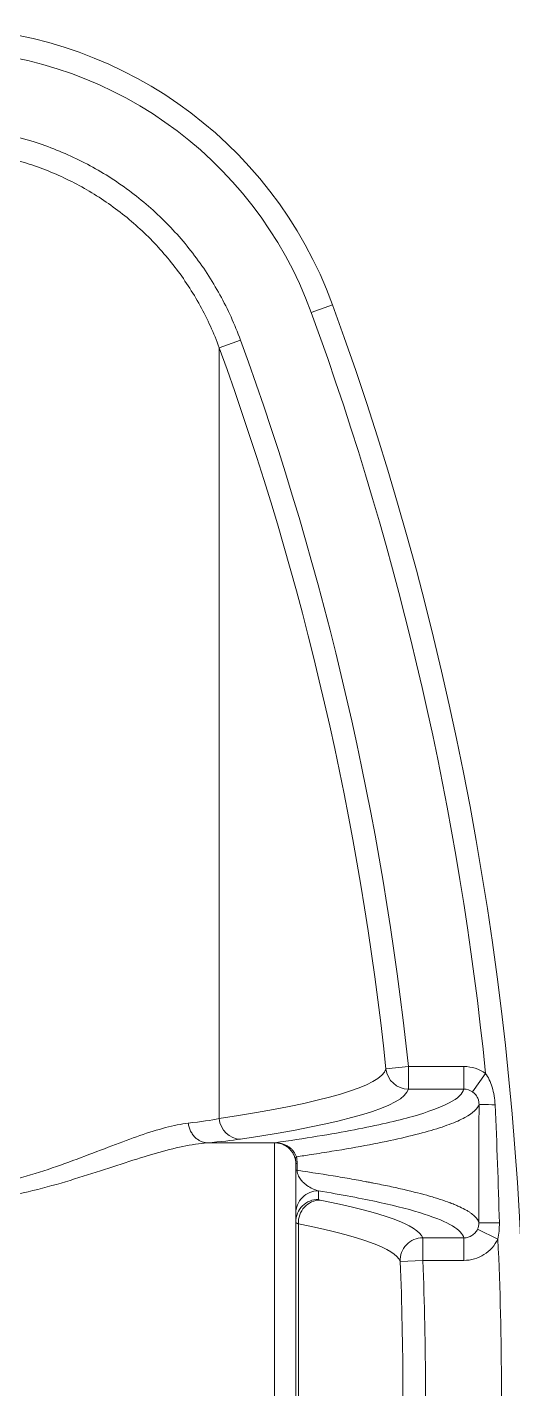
# Model space of a CAD drawing. Header units: millimetres. Extents: x 4664 to 8864, y -38 to 2932.
# Drawn here: x 8008.5 to 8036.5, y 2214.2 to 2292.8 of the extents above; entities that cross this region are included whole.
import ezdxf

# ---------------------------------------------------------------- set-up
doc = ezdxf.new("R2010")
doc.units = ezdxf.units.MM

msp = doc.modelspace()

# ---------------------------------------------------------------- linework, layer by layer
at = {"lineweight": 5}
for p, q in [((8024.889, 2276.34), (8026.115, 2276.788)), ((8020.799, 2274.749), (8019.572, 2274.303)), ((8019.572, 2229.786), (8019.572, 2274.303)), ((8030.499, 2232.79), (8029.2, 2232.653)), ((8033.7, 2232.79), (8030.499, 2232.79)), ((8030.499, 2231.486), (8030.499, 2232.79)), ((8033.7, 2231.486), (8033.7, 2232.79)), ((8034.2, 2231.327), (8034.95, 2232.394)), ((8030.499, 2231.486), (8033.7, 2231.486)), ((8022.773, 2199.975), (8022.773, 2228.386)), ((8023.991, 2227.187), (8024.068, 2227.187)), ((8023.991, 2227.187), (8023.991, 2201.174)), ((8024.068, 2226.798), (8024.068, 2227.187)), ((8023.991, 2226.798), (8024.068, 2226.798)), ((8025.297, 2225.121), (8025.297, 2225.611)), ((8024.142, 2223.704), (8024.142, 2204.657)), ((8034.484, 2223.392), (8035.661, 2222.828)), ((8031.324, 2221.593), (8031.324, 2222.897)), ((8033.7, 2222.897), (8031.324, 2222.897)), ((8033.7, 2221.593), (8033.7, 2222.897)), ((8030.02, 2221.539), (8031.324, 2221.593)), ((8031.324, 2221.593), (8033.7, 2221.593))]:
    msp.add_line(p, q, dxfattribs=at)
for centre, radius, start, end in [((8003.213, 2268.437), 24.377, 20.03158, 90), ((8003.213, 2268.437), 23.071, 20.03158, 90), ((7854.399, 2214.181), 182.774, 339.96842, 20.03158), ((7854.399, 2214.181), 181.468, 5.76036, 20.03158), ((7854.399, 2214.181), 175.775, 6.0323, 20.00117), ((7854.399, 2214.181), 177.081, 6.0323, 20.00117), ((7854.399, 2214.181), 181.468, 357.26879, 2.73121), ((7854.399, 2214.181), 175.775, 357.60091, 2.39909), ((7854.399, 2214.181), 177.081, 357.60091, 2.39909)]:
    msp.add_arc(centre, radius, start, end, dxfattribs=at)
for centre, major_axis, ratio, start_param, end_param in [((7854.399, 2232.783), (174.819, 0), 0.052336, 5.949441, 6.268968), ((8030.499, 2232.79), (-1.26, 0.342), 0.998529, 0.371044, 1.835687), ((7854.399, 2231.617), (-176.118, 0), 0.052336, 2.807848, 3.127376), ((8035.877, 2230.618), (1.306, 0), 0.027253, 3.15518, 4.42124), ((8020.799, 2229.901), (-0.195, 1.291), 0.943527, 1.518311, 2.982954), ((8022.78, 2227.518), (-0.124, 0.862), 0.938236, 6.10453, 6.131341), ((8022.835, 2229.689), (0.028, 1.306), 0.064701, 3.079939, 3.08785), ((8025.266, 2227.581), (1.29, 0.206), 0.402371, 2.763948, 3.138697), ((8025.297, 2224.306), (1.306, 0), 0.99863, 1.570796, 3.141593), ((8025.297, 2223.817), (1.306, 0), 0.99863, 1.570796, 3.141593), ((8025.403, 2223.775), (0.252, 1.281), 0.964976, 0.200844, 1.812417), ((7854.399, 2222.695), (176.968, 0), 0.052336, 0.021845, 0.26035), ((7854.399, 2221.338), (-175.663, 0), 0.052336, 3.163438, 3.401943), ((8035.875, 2223.77), (1.306, 0), 0.005324, 3.155715, 4.612118), ((8031.324, 2221.593), (1.205, 0.503), 0.998391, 1.175888, 2.787461)]:
    msp.add_ellipse(centre, major_axis=major_axis, ratio=ratio, start_param=start_param, end_param=end_param, dxfattribs=at)
for points, knots in [([(8020.799, 2274.749), (8020.47, 2275.652), (8020.075, 2276.523), (8019.154, 2278.201), (8018.626, 2279.008), (8017.468, 2280.514), (8016.836, 2281.22), (8015.462, 2282.534), (8014.715, 2283.148), (8013.154, 2284.24), (8012.338, 2284.722), (8011.062, 2285.352), (8010.628, 2285.546), (8009.742, 2285.902), (8009.288, 2286.064), (8007.008, 2286.783), (8005.135, 2287.073), (8003.213, 2287.073)], [0, 0, 0, 0, 0.125, 0.125, 0.25, 0.25, 0.375, 0.375, 0.5, 0.5, 0.625, 0.625, 0.6875, 0.6875, 0.75, 0.75, 1, 1, 1, 1]), ([(8003.213, 2285.768), (8004.107, 2285.768), (8004.989, 2285.7), (8006.732, 2285.431), (8007.592, 2285.231), (8008.865, 2284.83), (8009.287, 2284.679), (8010.111, 2284.348), (8010.515, 2284.167), (8011.702, 2283.582), (8012.46, 2283.133), (8013.55, 2282.371), (8013.906, 2282.101), (8014.595, 2281.535), (8014.927, 2281.24), (8015.885, 2280.323), (8016.474, 2279.666), (8017.281, 2278.615), (8017.538, 2278.254), (8018.026, 2277.508), (8018.256, 2277.124), (8018.899, 2275.953), (8019.266, 2275.143), (8019.572, 2274.303)], [0, 0, 0, 0, 0.125, 0.125, 0.25, 0.25, 0.3125, 0.3125, 0.375, 0.375, 0.5, 0.5, 0.5625, 0.5625, 0.625, 0.625, 0.75, 0.75, 0.8125, 0.8125, 0.875, 0.875, 1, 1, 1, 1]), ([(8035.502, 2230.584), (8035.494, 2230.758), (8035.476, 2230.93), (8035.418, 2231.27), (8035.379, 2231.436), (8035.284, 2231.747), (8035.227, 2231.896), (8035.099, 2232.165), (8035.028, 2232.286), (8034.95, 2232.394)], [0, 0, 0, 0, 0.25, 0.25, 0.5, 0.5, 0.75, 0.75, 1, 1, 1, 1]), ([(8033.7, 2231.486), (8033.631, 2231.222), (8033.349, 2230.958), (8032.362, 2230.433), (8031.656, 2230.171), (8029.828, 2229.653), (8028.704, 2229.395), (8026.711, 2229.013), (8025.996, 2228.887), (8024.464, 2228.636), (8023.644, 2228.511), (8022.78, 2228.387)], [0, 0, 0, 0, 0.25, 0.25, 0.5, 0.5, 0.75, 0.75, 0.875, 0.875, 1, 1, 1, 1]), ([(8034.2, 2231.327), (8034.257, 2231.287), (8034.309, 2231.241), (8034.401, 2231.138), (8034.441, 2231.08), (8034.505, 2230.958), (8034.53, 2230.893), (8034.563, 2230.757), (8034.571, 2230.688), (8034.571, 2230.618)], [0, 0, 0, 0, 0.25, 0.25, 0.5, 0.5, 0.75, 0.75, 1, 1, 1, 1]), ([(8024.036, 2227.581), (8024.321, 2227.622), (8024.601, 2227.664), (8025.288, 2227.768), (8025.688, 2227.831), (8026.849, 2228.021), (8027.572, 2228.148), (8028.913, 2228.405), (8029.532, 2228.534), (8030.664, 2228.793), (8031.176, 2228.923), (8032.095, 2229.184), (8032.502, 2229.315), (8033.208, 2229.578), (8033.507, 2229.71), (8034.23, 2230.1), (8034.503, 2230.359), (8034.571, 2230.618)], [0, 0, 0, 0, 0.042582, 0.042582, 0.106845, 0.106845, 0.235371, 0.235371, 0.363897, 0.363897, 0.492422, 0.492422, 0.620948, 0.620948, 0.749474, 0.749474, 1, 1, 1, 1]), ([(8017.786, 2229.519), (8017.382, 2229.474), (8016.94, 2229.384), (8016.007, 2229.139), (8015.516, 2228.984), (8014.484, 2228.628), (8013.942, 2228.427), (8012.805, 2227.995), (8012.208, 2227.764), (8010.981, 2227.303), (8010.348, 2227.072), (8009.033, 2226.632), (8008.35, 2226.423), (8006.928, 2226.061), (8006.205, 2225.913), (8004.731, 2225.708), (8003.98, 2225.652), (8003.213, 2225.652)], [0, 0, 0, 0, 0.125, 0.125, 0.25, 0.25, 0.375, 0.375, 0.5, 0.5, 0.625, 0.625, 0.75, 0.75, 0.875, 0.875, 1, 1, 1, 1]), ([(8003.213, 2224.879), (8004.037, 2224.879), (8004.844, 2224.931), (8006.429, 2225.12), (8007.206, 2225.257), (8008.735, 2225.592), (8009.47, 2225.784), (8010.883, 2226.188), (8011.564, 2226.401), (8012.883, 2226.823), (8013.525, 2227.034), (8014.747, 2227.426), (8015.329, 2227.608), (8016.439, 2227.928), (8016.967, 2228.065), (8017.969, 2228.278), (8018.444, 2228.354), (8018.879, 2228.387)], [0, 0, 0, 0, 0.125, 0.125, 0.25, 0.25, 0.375, 0.375, 0.5, 0.5, 0.625, 0.625, 0.75, 0.75, 0.875, 0.875, 1, 1, 1, 1]), ([(8022.802, 2228.386), (8022.793, 2228.386), (8022.784, 2228.386), (8022.774, 2228.386), (8022.773, 2228.386), (8022.773, 2228.386)], [0, 0, 0, 0, 0.906175, 0.906175, 1, 1, 1, 1]), ([(8022.773, 2228.386), (8022.774, 2228.386), (8022.774, 2228.386), (8022.784, 2228.386), (8022.794, 2228.386), (8022.803, 2228.386)], [0, 0, 0, 0, 0.093825, 0.093825, 1, 1, 1, 1]), ([(8024.037, 2227.581), (8023.997, 2227.685), (8023.94, 2227.79), (8023.826, 2227.938), (8023.784, 2227.985), (8023.69, 2228.072), (8023.639, 2228.114), (8023.529, 2228.189), (8023.471, 2228.222), (8023.349, 2228.281), (8023.284, 2228.306), (8023.151, 2228.346), (8023.083, 2228.361), (8022.98, 2228.376), (8022.944, 2228.38), (8022.874, 2228.385), (8022.838, 2228.387), (8022.802, 2228.386)], [0, 0, 0, 0, 0.25, 0.25, 0.375, 0.375, 0.5, 0.5, 0.625, 0.625, 0.75, 0.75, 0.875, 0.875, 0.9375, 0.9375, 1, 1, 1, 1]), ([(8022.803, 2228.386), (8022.839, 2228.385), (8022.875, 2228.383), (8022.947, 2228.375), (8022.982, 2228.369), (8023.087, 2228.348), (8023.155, 2228.328), (8023.289, 2228.276), (8023.353, 2228.244), (8023.475, 2228.17), (8023.532, 2228.128), (8023.638, 2228.035), (8023.687, 2227.983), (8023.774, 2227.874), (8023.813, 2227.817), (8023.913, 2227.635), (8023.956, 2227.506), (8023.976, 2227.376)], [0, 0, 0, 0, 0.0625, 0.0625, 0.125, 0.125, 0.25, 0.25, 0.375, 0.375, 0.5, 0.5, 0.625, 0.625, 0.75, 0.75, 1, 1, 1, 1]), ([(8024.068, 2227.187), (8024.068, 2227.188), (8024.068, 2227.191), (8024.068, 2227.196), (8024.068, 2227.2), (8024.068, 2227.205), (8024.068, 2227.209), (8024.068, 2227.214), (8024.068, 2227.218), (8024.068, 2227.223), (8024.068, 2227.227), (8024.067, 2227.232), (8024.067, 2227.236), (8024.067, 2227.24), (8024.067, 2227.245), (8024.067, 2227.249), (8024.067, 2227.254), (8024.067, 2227.258), (8024.067, 2227.263), (8024.067, 2227.267), (8024.066, 2227.271), (8024.066, 2227.276), (8024.066, 2227.28), (8024.066, 2227.285), (8024.066, 2227.289), (8024.066, 2227.293), (8024.065, 2227.298), (8024.065, 2227.302), (8024.065, 2227.307), (8024.065, 2227.311), (8024.065, 2227.315), (8024.064, 2227.32), (8024.064, 2227.324), (8024.064, 2227.328), (8024.064, 2227.333), (8024.063, 2227.337), (8024.063, 2227.341), (8024.063, 2227.346), (8024.063, 2227.35), (8024.062, 2227.354), (8024.062, 2227.359), (8024.062, 2227.363), (8024.061, 2227.367), (8024.061, 2227.372), (8024.061, 2227.376), (8024.06, 2227.38), (8024.06, 2227.385), (8024.06, 2227.391), (8024.059, 2227.403), (8024.057, 2227.424), (8024.054, 2227.452), (8024.051, 2227.48), (8024.048, 2227.502), (8024.046, 2227.517), (8024.044, 2227.531), (8024.043, 2227.543), (8024.041, 2227.555), (8024.04, 2227.564), (8024.038, 2227.573), (8024.037, 2227.578), (8024.037, 2227.581)], [0, 0, 0, 0, 0.011011, 0.022013, 0.033005, 0.043989, 0.054963, 0.06593, 0.076887, 0.087837, 0.098778, 0.109712, 0.120639, 0.131558, 0.14247, 0.153376, 0.164275, 0.175167, 0.186053, 0.196933, 0.207808, 0.218677, 0.22954, 0.240398, 0.251251, 0.2621, 0.272943, 0.283783, 0.294618, 0.305449, 0.316276, 0.327099, 0.337919, 0.348735, 0.359548, 0.370358, 0.381165, 0.39197, 0.402772, 0.413571, 0.424369, 0.435164, 0.445957, 0.456749, 0.467538, 0.478327, 0.489114, 0.4999, 0.529595, 0.581055, 0.654286, 0.74934, 0.791975, 0.831389, 0.867579, 0.900541, 0.930269, 0.956759, 0.980004, 1, 1, 1, 1]), ([(8025.297, 2225.611), (8025.189, 2225.641), (8025.08, 2225.682), (8024.86, 2225.785), (8024.749, 2225.848), (8024.582, 2225.967), (8024.527, 2226.011), (8024.416, 2226.111), (8024.361, 2226.167), (8024.282, 2226.264), (8024.256, 2226.299), (8024.205, 2226.374), (8024.18, 2226.416), (8024.135, 2226.507), (8024.114, 2226.558), (8024.081, 2226.67), (8024.069, 2226.733), (8024.068, 2226.798)], [0, 0, 0, 0, 0.25, 0.25, 0.5, 0.5, 0.625, 0.625, 0.75, 0.75, 0.8125, 0.8125, 0.875, 0.875, 0.9375, 0.9375, 1, 1, 1, 1]), ([(8034.569, 2223.77), (8034.535, 2223.899), (8034.406, 2224.092), (8034.123, 2224.317), (8033.948, 2224.429), (8033.866, 2224.477), (8033.809, 2224.509), (8033.78, 2224.525), (8033.632, 2224.606), (8033.434, 2224.702), (8033.17, 2224.813), (8033.03, 2224.869), (8032.968, 2224.893), (8032.927, 2224.909), (8032.906, 2224.917), (8032.715, 2224.989), (8032.442, 2225.084), (8032.141, 2225.18), (8031.934, 2225.243), (8031.827, 2225.275), (8031.278, 2225.433), (8030.788, 2225.559), (8029.979, 2225.748), (8029.697, 2225.811), (8029.108, 2225.936), (8028.801, 2225.998), (8028.403, 2226.076), (8028.322, 2226.091), (8028.16, 2226.122), (8027.914, 2226.169), (8027.323, 2226.277), (8026.078, 2226.493), (8024.901, 2226.676), (8024.068, 2226.798)], [0, 0, 0, 0, 0.125, 0.1875, 0.21875, 0.234375, 0.234375, 0.25, 0.25, 0.3125, 0.34375, 0.359375, 0.367187, 0.367187, 0.375, 0.375, 0.4375, 0.46875, 0.46875, 0.5, 0.5, 0.625, 0.625, 0.6875, 0.6875, 0.75, 0.75, 0.765625, 0.765625, 0.78125, 0.8125, 0.875, 1, 1, 1, 1]), ([(8025.297, 2225.611), (8026.629, 2225.391), (8027.803, 2225.17), (8029.842, 2224.723), (8030.705, 2224.497), (8032.109, 2224.043), (8032.653, 2223.815), (8033.418, 2223.357), (8033.64, 2223.127), (8033.7, 2222.897)], [0, 0, 0, 0, 0.25, 0.25, 0.5, 0.5, 0.75, 0.75, 1, 1, 1, 1]), ([(8034.484, 2223.392), (8034.449, 2223.319), (8034.403, 2223.249), (8034.295, 2223.128), (8034.232, 2223.074), (8034.026, 2222.944), (8033.863, 2222.897), (8033.7, 2222.897)], [0, 0, 0, 0, 0.25, 0.25, 0.5, 0.5, 1, 1, 1, 1]), ([(8033.7, 2221.593), (8033.905, 2221.593), (8034.106, 2221.622), (8034.498, 2221.735), (8034.686, 2221.819), (8035.201, 2222.143), (8035.485, 2222.462), (8035.661, 2222.828)], [0, 0, 0, 0, 0.25, 0.25, 0.5, 0.5, 1, 1, 1, 1])]:
    msp.add_open_spline(points, degree=3, knots=knots, dxfattribs=at)
for points in [[(8034.95, 2232.394), (8034.587, 2232.649), (8034.147, 2232.79), (8033.7, 2232.79)], [(8033.7, 2231.486), (8033.879, 2231.486), (8034.054, 2231.43), (8034.2, 2231.327)], [(8034.571, 2230.618), (8034.57, 2228.336), (8034.57, 2226.053), (8034.569, 2223.77)], [(8035.745, 2223.763), (8035.685, 2226.041), (8035.603, 2228.316), (8035.502, 2230.584)], [(8019.572, 2229.786), (8019.117, 2229.691), (8018.523, 2229.602), (8017.786, 2229.519)], [(8018.879, 2228.387), (8019.671, 2228.453), (8020.309, 2228.523), (8020.799, 2228.597)], [(8022.78, 2228.387), (8021.48, 2228.387), (8020.179, 2228.387), (8018.879, 2228.387)], [(8022.78, 2228.387), (8022.778, 2228.387), (8022.775, 2228.386), (8022.773, 2228.386)], [(8023.976, 2227.376), (8023.986, 2227.317), (8023.991, 2227.254), (8023.991, 2227.187)], [(8025.403, 2225.079), (8025.332, 2225.093), (8025.297, 2225.107), (8025.297, 2225.121)], [(8034.569, 2223.77), (8034.57, 2223.64), (8034.541, 2223.511), (8034.484, 2223.392)], [(8035.661, 2222.828), (8035.725, 2223.121), (8035.753, 2223.438), (8035.745, 2223.763)]]:
    msp.add_open_spline(points, degree=3, dxfattribs=at)
for points, weights, degree in [([(8018.879, 2228.387), (8017.936, 2228.418), (8017.786, 2229.519)], [1, 0.761327173019, 1], 2), ([(8023.991, 2223.817), (8023.991, 2223.779), (8024.042, 2223.742), (8024.142, 2223.704)], [0.999999997222, 0.999999997176, 0.99999999713, 0.999999997084], 3)]:
    msp.add_rational_spline(points, weights, degree=degree, dxfattribs=at)

doc.saveas('drawing.dxf')
